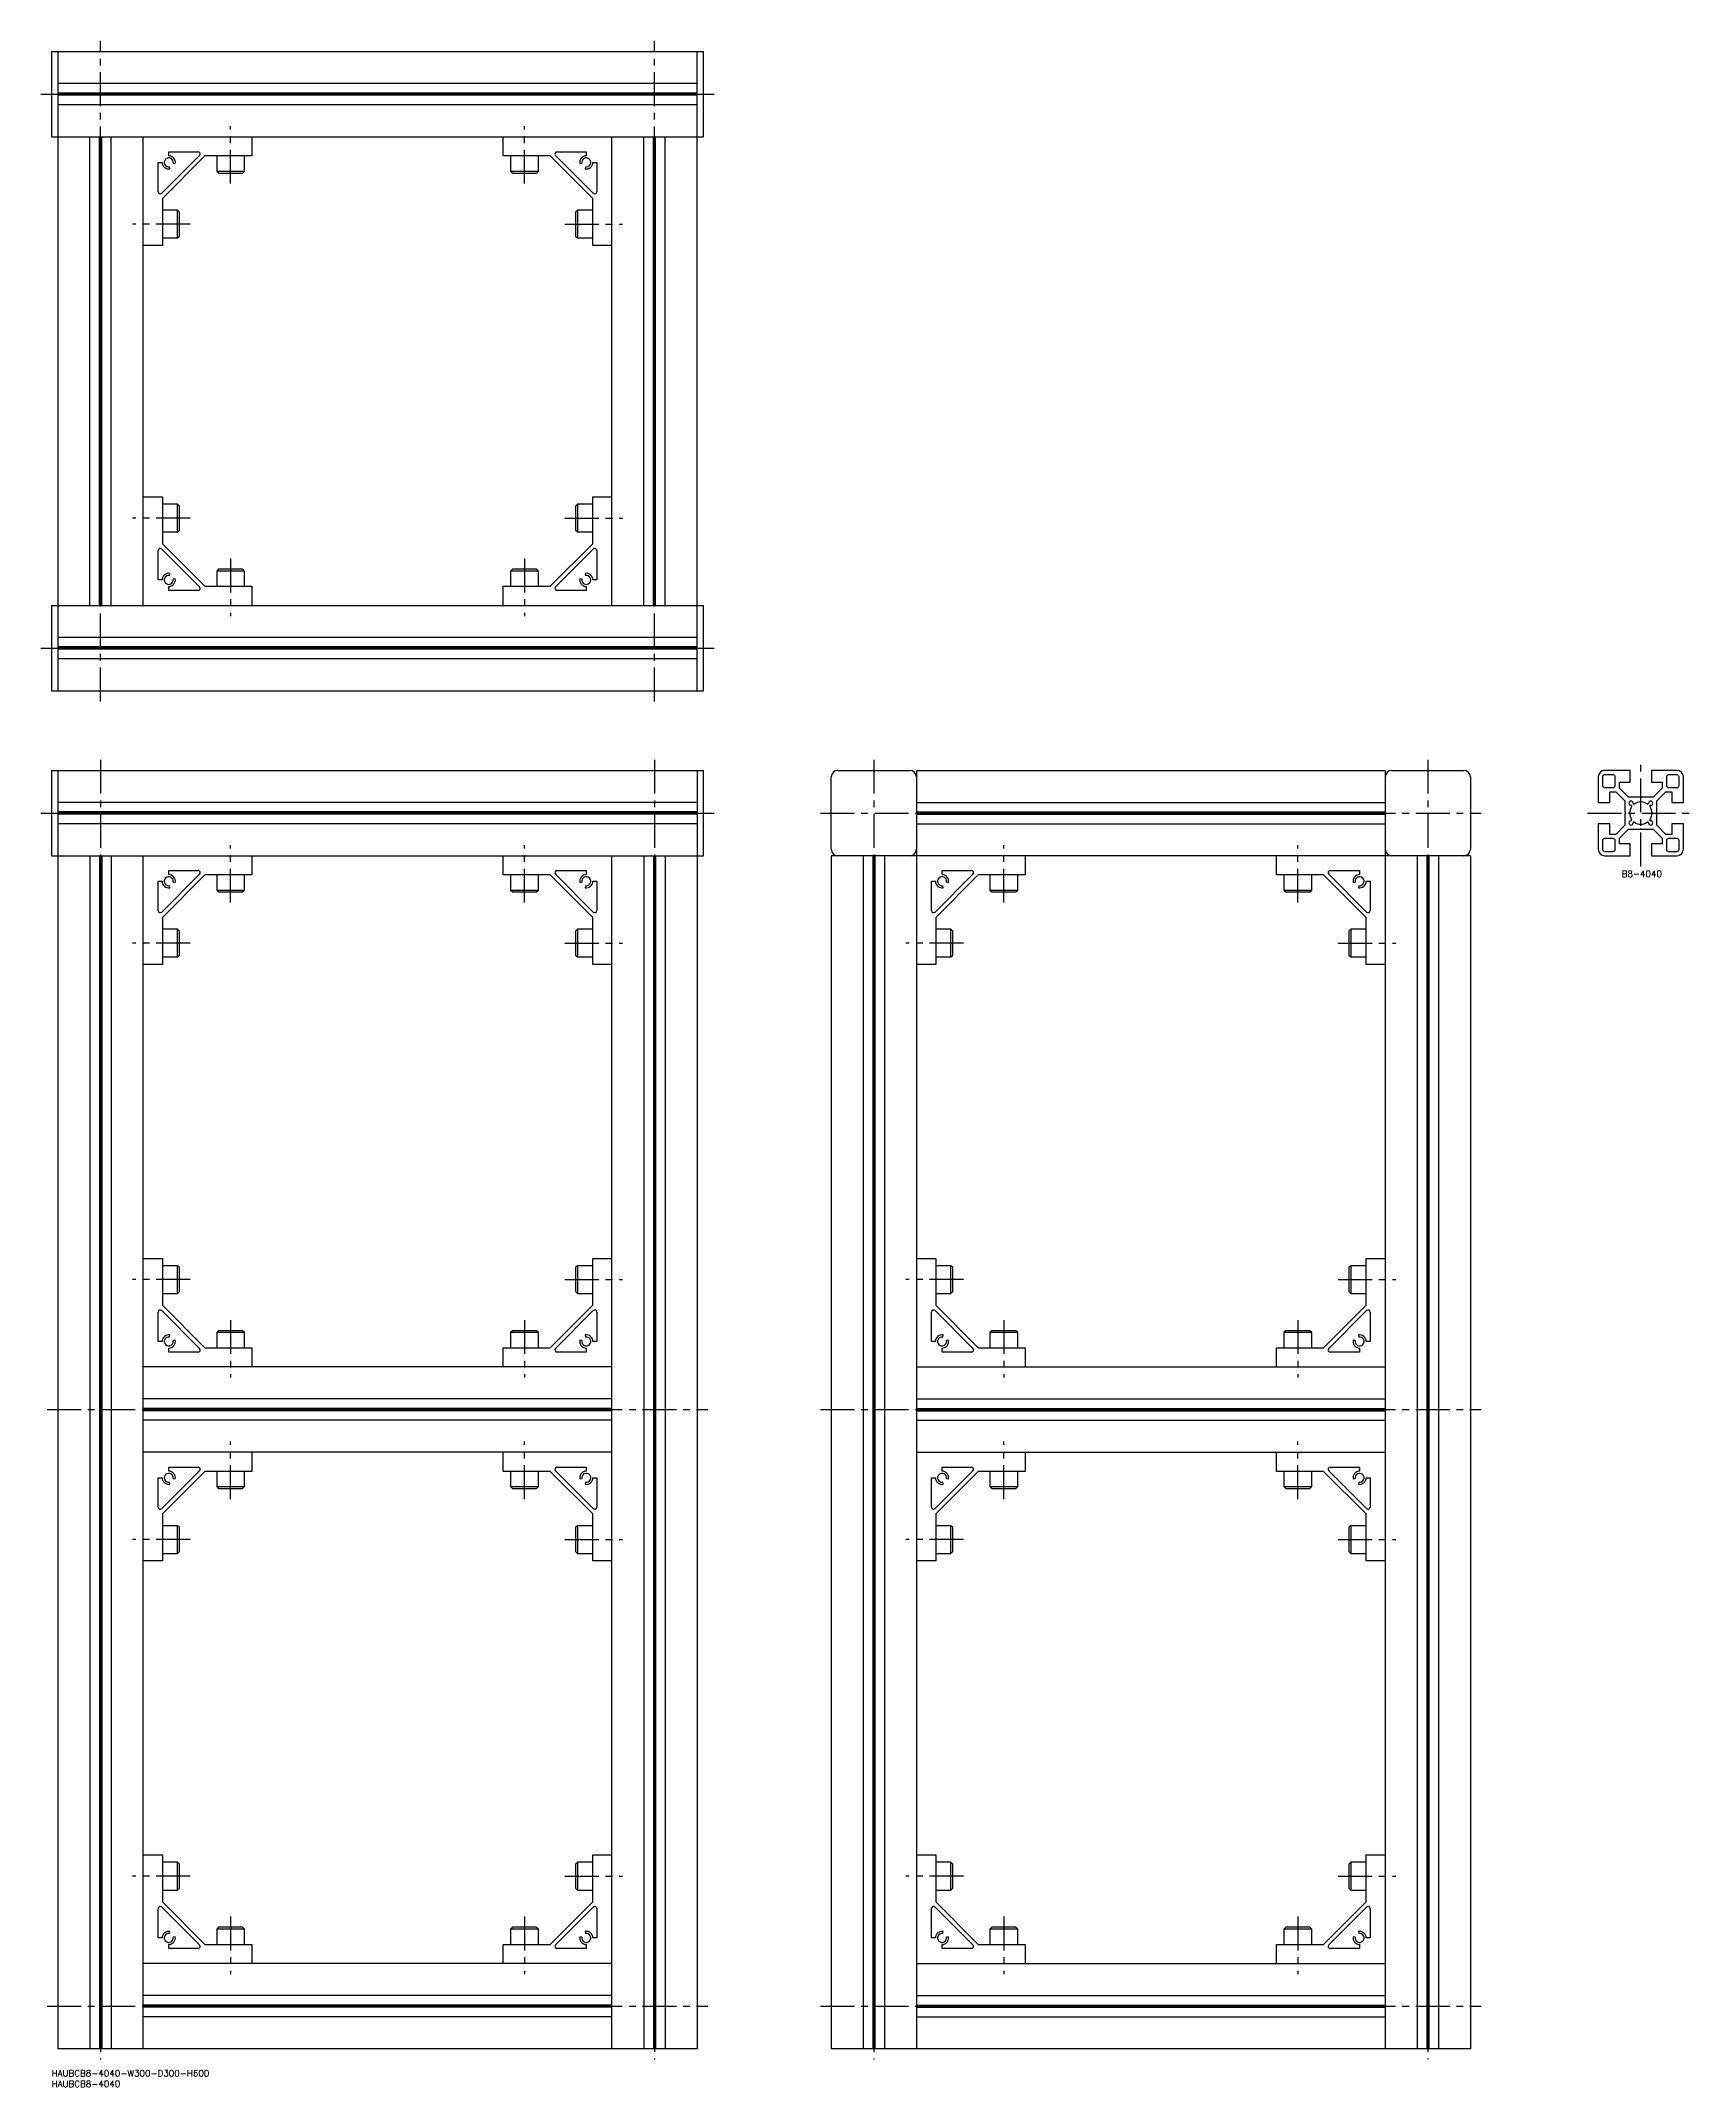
# Model space of a CAD drawing. Extents: x -5 to 771, y -8 to 952.
import ezdxf

# ---------------------------------------------------------------- set-up
doc = ezdxf.new("R2010")
doc.units = 0
doc.header["$LTSCALE"] = 0.5
doc.linetypes.add('CENTER', pattern=[50.8, 31.75, -6.35, 6.35, -6.35])
for name, color, linetype in [('MSM_CENTER', 1, 'CENTER'), ('MSM_CONTINUOUS', 7, 'CONTINUOUS'), ('MSM_PART_NUMBER', 7, 'CONTINUOUS')]:
    doc.layers.add(name, color=color, linetype=linetype)
doc.styles.get("Standard").update_dxf_attribs({"font": 'txt.shx', "height": 3, "bigfont": 'bigfont.shx'})

# ---------------------------------------------------------------- blocks, each defined once
blk = doc.blocks.new('*U8')
at = {"layer": 'MSM_PART_NUMBER'}
blk.add_text('HAUBCB8-4040-W300-D300-H600', height=3, dxfattribs=at).set_placement((0, -3))
blk = doc.blocks.new('*U9')
at = {"layer": 'MSM_PART_NUMBER'}
blk.add_text('HAUBCB8-4040', height=3, dxfattribs=at).set_placement((0, -8))
blk = doc.blocks.new('*U10')
at = {"layer": 'MSM_PART_NUMBER'}
blk.add_text('B8-4040', height=3, dxfattribs=at).set_placement((737.04, 559.97))

msp = doc.modelspace()

# ---------------------------------------------------------------- linework, layer by layer
at = {"layer": 'MSM_CENTER'}
for p, q in [((23, 642.45), (23, 952.45)), ((283, 642.45), (283, 952.45)), ((-5, 927.45), (311, 927.45)), ((84, 885.45), (84, 912.45)), ((222, 885.45), (222, 912.45)), ((65, 866.45), (38, 866.45)), ((241, 866.45), (268, 866.45)), ((65, 728.45), (38, 728.45)), ((241, 728.45), (268, 728.45)), ((84, 709.45), (84, 682.45)), ((222, 709.45), (222, 682.45)), ((-5, 667.45), (311, 667.45)), ((23, 615), (23, 5)), ((283, 615), (283, 5)), ((386, 615), (386, 5)), ((646, 615), (646, 5)), ((746, 565), (746, 615)), ((-5, 590), (311, 590)), ((361, 590), (671, 590)), ((721, 590), (771, 590)), ((84, 548), (84, 575)), ((222, 548), (222, 575)), ((447, 548), (447, 575)), ((585, 548), (585, 575)), ((65, 529), (38, 529)), ((241, 529), (268, 529)), ((428, 529), (401, 529)), ((604, 529), (631, 529)), ((65, 371), (38, 371)), ((241, 371), (268, 371)), ((428, 371), (401, 371)), ((604, 371), (631, 371)), ((84, 352), (84, 325)), ((222, 352), (222, 325)), ((447, 352), (447, 325)), ((585, 352), (585, 325)), ((-2, 310), (308, 310)), ((361, 310), (671, 310)), ((84, 268), (84, 295)), ((222, 268), (222, 295)), ((447, 268), (447, 295)), ((585, 268), (585, 295)), ((65, 249), (38, 249)), ((241, 249), (268, 249)), ((428, 249), (401, 249)), ((604, 249), (631, 249)), ((65, 91), (38, 91)), ((241, 91), (268, 91)), ((428, 91), (401, 91)), ((604, 91), (631, 91)), ((84, 72), (84, 45)), ((222, 72), (222, 45)), ((447, 72), (447, 45)), ((585, 72), (585, 45)), ((-2, 30), (308, 30)), ((361, 30), (671, 30))]:
    msp.add_line(p, q, dxfattribs=at)
at = {"layer": 'MSM_CONTINUOUS'}
for p, q in [((0, 947.45), (306, 947.45)), ((0, 947.45), (0, 907.45)), ((3, 947.45), (3, 647.45)), ((303, 647.45), (303, 947.45)), ((306, 907.45), (306, 947.45)), ((303, 932.45), (3, 932.45)), ((303, 927.97), (3, 927.97)), ((303, 927.45), (3, 927.45)), ((303, 926.93), (3, 926.93)), ((303, 922.45), (3, 922.45)), ((0, 907.45), (306, 907.45)), ((18, 687.45), (18, 907.45)), ((22.48, 687.45), (22.48, 907.45)), ((23, 687.45), (23, 907.45)), ((23.52, 687.45), (23.52, 907.45)), ((28, 687.45), (28, 907.45)), ((43, 687.45), (43, 907.45)), ((94, 907.45), (94, 898.45)), ((212, 898.45), (212, 907.45)), ((263, 687.45), (263, 907.45)), ((278, 687.45), (278, 907.45)), ((282.48, 687.45), (282.48, 907.45)), ((283, 687.45), (283, 907.45)), ((283.52, 687.45), (283.52, 907.45)), ((288, 687.45), (288, 907.45)), ((50, 881.69), (50, 895.45)), ((50, 895.45), (51.9, 895.45)), ((69.46, 898.74), (51.71, 880.98)), ((72, 898.45), (52, 878.45)), ((55, 900.45), (68.76, 900.45)), ((55, 898.55), (55, 900.45)), ((55.54, 892.4), (55.36, 893.38)), ((57.07, 895.08), (58.05, 894.91)), ((94, 898.45), (72, 898.45)), ((77.5, 898.45), (77.5, 891.31)), ((90.5, 891.31), (90.5, 898.45)), ((234, 898.45), (212, 898.45)), ((215.5, 898.45), (215.5, 891.31)), ((228.5, 891.31), (228.5, 898.45)), ((254, 878.45), (234, 898.45)), ((254.29, 880.98), (236.54, 898.74)), ((237.24, 900.45), (251, 900.45)), ((247.95, 894.91), (248.93, 895.08)), ((250.64, 893.38), (250.46, 892.4)), ((251, 900.45), (251, 898.55)), ((254.1, 895.45), (256, 895.45)), ((256, 895.45), (256, 881.69)), ((77.5, 891.31), (78.37, 890.45)), ((77.5, 891.31), (90.5, 891.31)), ((78.37, 890.45), (89.63, 890.45)), ((89.63, 890.45), (90.5, 891.31)), ((215.5, 891.31), (216.37, 890.45)), ((215.5, 891.31), (228.5, 891.31)), ((216.37, 890.45), (227.63, 890.45)), ((227.63, 890.45), (228.5, 891.31)), ((52, 878.45), (52, 856.45)), ((254, 856.45), (254, 878.45)), ((59.13, 872.95), (52, 872.95)), ((60, 872.08), (59.13, 872.95)), ((59.13, 859.95), (59.13, 872.95)), ((60, 860.81), (60, 872.08)), ((246.87, 872.95), (246, 872.08)), ((246, 872.08), (246, 860.81)), ((254, 872.95), (246.87, 872.95)), ((246.87, 872.95), (246.87, 859.95)), ((52, 856.45), (43, 856.45)), ((52, 859.95), (59.13, 859.95)), ((59.13, 859.95), (60, 860.81)), ((246, 860.81), (246.87, 859.95)), ((246.87, 859.95), (254, 859.95)), ((263, 856.45), (254, 856.45)), ((43, 738.45), (52, 738.45)), ((52, 738.45), (52, 716.45)), ((59.13, 734.95), (52, 734.95)), ((60, 734.08), (59.13, 734.95)), ((59.13, 721.95), (59.13, 734.95)), ((60, 722.81), (60, 734.08)), ((246.87, 734.95), (246, 734.08)), ((246, 734.08), (246, 722.81)), ((254, 734.95), (246.87, 734.95)), ((246.87, 734.95), (246.87, 721.95)), ((254, 716.45), (254, 738.45)), ((254, 738.45), (263, 738.45)), ((52, 721.95), (59.13, 721.95)), ((59.13, 721.95), (60, 722.81)), ((246, 722.81), (246.87, 721.95)), ((246.87, 721.95), (254, 721.95)), ((50, 699.45), (50, 713.21)), ((51.71, 713.91), (69.46, 696.16)), ((52, 716.45), (72, 696.45)), ((234, 696.45), (254, 716.45)), ((236.54, 696.16), (254.29, 713.91)), ((256, 713.21), (256, 699.45)), ((55.36, 701.52), (55.54, 702.5)), ((78.37, 704.45), (77.5, 703.58)), ((77.5, 703.58), (77.5, 696.45)), ((90.5, 703.58), (77.5, 703.58)), ((89.63, 704.45), (78.37, 704.45)), ((90.5, 703.58), (89.63, 704.45)), ((90.5, 696.45), (90.5, 703.58)), ((216.37, 704.45), (215.5, 703.58)), ((215.5, 703.58), (215.5, 696.45)), ((228.5, 703.58), (215.5, 703.58)), ((227.63, 704.45), (216.37, 704.45)), ((228.5, 703.58), (227.63, 704.45)), ((228.5, 696.45), (228.5, 703.58)), ((250.46, 702.5), (250.64, 701.52)), ((51.9, 699.45), (50, 699.45)), ((55, 694.45), (55, 696.35)), ((68.76, 694.45), (55, 694.45)), ((58.05, 699.99), (57.07, 699.81)), ((72, 696.45), (94, 696.45)), ((94, 696.45), (94, 687.45)), ((212, 696.45), (234, 696.45)), ((212, 687.45), (212, 696.45)), ((251, 694.45), (237.24, 694.45)), ((248.93, 699.81), (247.95, 699.99)), ((251, 696.35), (251, 694.45)), ((256, 699.45), (254.1, 699.45)), ((0, 687.45), (306, 687.45)), ((0, 687.45), (0, 647.45)), ((306, 647.45), (306, 687.45)), ((303, 672.45), (3, 672.45)), ((303, 667.97), (3, 667.97)), ((303, 667.45), (3, 667.45)), ((303, 666.93), (3, 666.93)), ((303, 662.45), (3, 662.45)), ((0, 647.45), (306, 647.45)), ((0, 610), (306, 610)), ((0, 610), (0, 570)), ((3, 610), (3, 10)), ((303, 610), (303, 10)), ((306, 570), (306, 610)), ((366, 573), (366, 607)), ((369, 610), (403, 610)), ((406, 610), (406, 10)), ((406, 610), (626, 610)), ((626, 610), (626, 10)), ((629, 610), (663, 610)), ((666, 607), (666, 573)), ((726, 607), (726, 595)), ((728, 607), (728, 603)), ((741, 610), (729, 610)), ((733, 608), (729, 608)), ((734, 603), (734, 607)), ((741, 604.5), (741, 610)), ((763, 610), (751, 610)), ((751, 610), (751, 604.5)), ((758, 607), (758, 603)), ((763, 608), (759, 608)), ((764, 603), (764, 607)), ((766, 595), (766, 607)), ((729, 602), (733, 602)), ((731.5, 595), (731.5, 600)), ((731.5, 600), (734.23, 600)), ((734.23, 600), (738.5, 595.73)), ((736, 604.5), (741, 604.5)), ((736, 601.77), (736, 604.5)), ((740.27, 597.5), (736, 601.77)), ((738.5, 595.73), (738.5, 590.52)), ((745.48, 597.5), (740.27, 597.5)), ((746, 597.2), (745.48, 597.5)), ((746.52, 597.5), (746, 597.2)), ((751.73, 597.5), (746.52, 597.5)), ((751, 604.5), (756, 604.5)), ((756, 601.77), (751.73, 597.5)), ((753.5, 595.73), (757.77, 600)), ((753.5, 590.52), (753.5, 595.73)), ((756, 604.5), (756, 601.77)), ((757.77, 600), (760.5, 600)), ((759, 602), (763, 602)), ((760.5, 600), (760.5, 595)), ((303, 595), (3, 595)), ((303, 590.52), (3, 590.52)), ((303, 590), (3, 590)), ((303, 589.48), (3, 589.48)), ((406, 595), (626, 595)), ((406, 590.52), (626, 590.52)), ((406, 590), (626, 590)), ((406, 589.48), (626, 589.48)), ((726, 595), (731.5, 595)), ((738.5, 590.52), (738.8, 590)), ((738.8, 590), (738.5, 589.48)), ((738.5, 589.48), (738.5, 584.27)), ((753.2, 590), (753.5, 590.52)), ((753.5, 589.48), (753.2, 590)), ((753.5, 584.27), (753.5, 589.48)), ((760.5, 595), (766, 595)), ((303, 585), (3, 585)), ((406, 585), (626, 585)), ((731.5, 585), (726, 585)), ((726, 585), (726, 573)), ((728, 577), (728, 573)), ((733, 578), (729, 578)), ((731.5, 580), (731.5, 585)), ((734.23, 580), (731.5, 580)), ((734, 573), (734, 577)), ((738.5, 584.27), (734.23, 580)), ((736, 578.23), (740.27, 582.5)), ((736, 575.5), (736, 578.23)), ((740.27, 582.5), (745.48, 582.5)), ((745.48, 582.5), (746, 582.8)), ((746, 582.8), (746.52, 582.5)), ((746.52, 582.5), (751.73, 582.5)), ((751.73, 582.5), (756, 578.23)), ((757.77, 580), (753.5, 584.27)), ((756, 578.23), (756, 575.5)), ((760.5, 580), (757.77, 580)), ((758, 577), (758, 573)), ((763, 578), (759, 578)), ((766, 585), (760.5, 585)), ((760.5, 585), (760.5, 580)), ((764, 573), (764, 577)), ((766, 573), (766, 585)), ((0, 570), (306, 570)), ((18, 570), (18, 10)), ((22.48, 570), (22.48, 10)), ((23, 570), (23, 10)), ((23.52, 570), (23.52, 10)), ((28, 570), (28, 10)), ((43, 10), (43, 570)), ((94, 570), (94, 561)), ((212, 561), (212, 570)), ((263, 10), (263, 570)), ((278, 570), (278, 10)), ((282.48, 570), (282.48, 10)), ((283, 570), (283, 10)), ((283.52, 570), (283.52, 10)), ((288, 570), (288, 10)), ((666, 570), (366, 570)), ((366, 570), (366, 10)), ((381, 570), (381, 10)), ((385.48, 570), (385.48, 10)), ((386, 570), (386, 10)), ((386.52, 570), (386.52, 10)), ((391, 570), (391, 10)), ((457, 570), (457, 561)), ((575, 561), (575, 570)), ((641, 570), (641, 10)), ((645.48, 570), (645.48, 10)), ((646, 570), (646, 10)), ((646.52, 570), (646.52, 10)), ((651, 570), (651, 10)), ((666, 570), (666, 10)), ((729, 572), (733, 572)), ((729, 570), (741, 570)), ((741, 575.5), (736, 575.5)), ((741, 570), (741, 575.5)), ((751, 575.5), (751, 570)), ((756, 575.5), (751, 575.5)), ((751, 570), (763, 570)), ((759, 572), (763, 572)), ((50, 544.24), (50, 558)), ((50, 558), (51.9, 558)), ((69.46, 561.29), (51.71, 543.54)), ((72, 561), (52, 541)), ((55, 563), (68.76, 563)), ((55, 561.1), (55, 563)), ((57.07, 557.64), (58.05, 557.46)), ((94, 561), (72, 561)), ((77.5, 561), (77.5, 553.87)), ((90.5, 553.87), (90.5, 561)), ((234, 561), (212, 561)), ((215.5, 561), (215.5, 553.87)), ((228.5, 553.87), (228.5, 561)), ((254, 541), (234, 561)), ((254.29, 543.54), (236.54, 561.29)), ((237.24, 563), (251, 563)), ((247.95, 557.46), (248.93, 557.64)), ((251, 563), (251, 561.1)), ((254.1, 558), (256, 558)), ((256, 558), (256, 544.24)), ((413, 544.24), (413, 558)), ((413, 558), (414.9, 558)), ((432.46, 561.29), (414.71, 543.54)), ((435, 561), (415, 541)), ((418, 563), (431.76, 563)), ((418, 561.1), (418, 563)), ((420.07, 557.64), (421.05, 557.46)), ((457, 561), (435, 561)), ((440.5, 561), (440.5, 553.87)), ((453.5, 553.87), (453.5, 561)), ((597, 561), (575, 561)), ((578.5, 561), (578.5, 553.87)), ((591.5, 553.87), (591.5, 561)), ((617, 541), (597, 561)), ((617.29, 543.54), (599.54, 561.29)), ((600.24, 563), (614, 563)), ((610.95, 557.46), (611.93, 557.64)), ((614, 563), (614, 561.1)), ((617.1, 558), (619, 558)), ((619, 558), (619, 544.24)), ((55.54, 554.95), (55.36, 555.93)), ((77.5, 553.87), (78.37, 553)), ((77.5, 553.87), (90.5, 553.87)), ((78.37, 553), (89.63, 553)), ((89.63, 553), (90.5, 553.87)), ((215.5, 553.87), (216.37, 553)), ((215.5, 553.87), (228.5, 553.87)), ((216.37, 553), (227.63, 553)), ((227.63, 553), (228.5, 553.87)), ((250.64, 555.93), (250.46, 554.95)), ((418.54, 554.95), (418.36, 555.93)), ((440.5, 553.87), (441.37, 553)), ((440.5, 553.87), (453.5, 553.87)), ((441.37, 553), (452.63, 553)), ((452.63, 553), (453.5, 553.87)), ((578.5, 553.87), (579.37, 553)), ((578.5, 553.87), (591.5, 553.87)), ((579.37, 553), (590.63, 553)), ((590.63, 553), (591.5, 553.87)), ((613.64, 555.93), (613.46, 554.95)), ((52, 541), (52, 519)), ((254, 519), (254, 541)), ((415, 541), (415, 519)), ((617, 519), (617, 541)), ((59.13, 535.5), (52, 535.5)), ((60, 534.63), (59.13, 535.5)), ((59.13, 522.5), (59.13, 535.5)), ((60, 523.37), (60, 534.63)), ((246.87, 535.5), (246, 534.63)), ((246, 534.63), (246, 523.37)), ((254, 535.5), (246.87, 535.5)), ((246.87, 535.5), (246.87, 522.5)), ((422.13, 535.5), (415, 535.5)), ((423, 534.63), (422.13, 535.5)), ((422.13, 522.5), (422.13, 535.5)), ((423, 523.37), (423, 534.63)), ((609.87, 535.5), (609, 534.63)), ((609, 534.63), (609, 523.37)), ((617, 535.5), (609.87, 535.5)), ((609.87, 535.5), (609.87, 522.5)), ((52, 519), (43, 519)), ((52, 522.5), (59.13, 522.5)), ((59.13, 522.5), (60, 523.37)), ((246, 523.37), (246.87, 522.5)), ((246.87, 522.5), (254, 522.5)), ((263, 519), (254, 519)), ((415, 519), (406, 519)), ((415, 522.5), (422.13, 522.5)), ((422.13, 522.5), (423, 523.37)), ((609, 523.37), (609.87, 522.5)), ((609.87, 522.5), (617, 522.5)), ((626, 519), (617, 519)), ((43, 381), (52, 381)), ((52, 381), (52, 359)), ((59.13, 377.5), (52, 377.5)), ((60, 376.63), (59.13, 377.5)), ((59.13, 364.5), (59.13, 377.5)), ((60, 365.37), (60, 376.63)), ((246.87, 377.5), (246, 376.63)), ((246, 376.63), (246, 365.37)), ((254, 377.5), (246.87, 377.5)), ((246.87, 377.5), (246.87, 364.5)), ((254, 359), (254, 381)), ((254, 381), (263, 381)), ((406, 381), (415, 381)), ((415, 381), (415, 359)), ((422.13, 377.5), (415, 377.5)), ((423, 376.63), (422.13, 377.5)), ((422.13, 364.5), (422.13, 377.5)), ((423, 365.37), (423, 376.63)), ((609.87, 377.5), (609, 376.63)), ((609, 376.63), (609, 365.37)), ((617, 377.5), (609.87, 377.5)), ((609.87, 377.5), (609.87, 364.5)), ((617, 359), (617, 381)), ((617, 381), (626, 381)), ((59.13, 364.5), (60, 365.37)), ((246, 365.37), (246.87, 364.5)), ((422.13, 364.5), (423, 365.37)), ((609, 365.37), (609.87, 364.5)), ((50, 342), (50, 355.76)), ((51.71, 356.46), (69.46, 338.71)), ((52, 364.5), (59.13, 364.5)), ((52, 359), (72, 339)), ((234, 339), (254, 359)), ((236.54, 338.71), (254.29, 356.46)), ((246.87, 364.5), (254, 364.5)), ((256, 355.76), (256, 342)), ((413, 342), (413, 355.76)), ((414.71, 356.46), (432.46, 338.71)), ((415, 364.5), (422.13, 364.5)), ((415, 359), (435, 339)), ((597, 339), (617, 359)), ((599.54, 338.71), (617.29, 356.46)), ((609.87, 364.5), (617, 364.5)), ((619, 355.76), (619, 342)), ((78.37, 347), (77.5, 346.13)), ((77.5, 346.13), (77.5, 339)), ((90.5, 346.13), (77.5, 346.13)), ((89.63, 347), (78.37, 347)), ((90.5, 346.13), (89.63, 347)), ((90.5, 339), (90.5, 346.13)), ((216.37, 347), (215.5, 346.13)), ((215.5, 346.13), (215.5, 339)), ((228.5, 346.13), (215.5, 346.13)), ((227.63, 347), (216.37, 347)), ((228.5, 346.13), (227.63, 347)), ((228.5, 339), (228.5, 346.13)), ((441.37, 347), (440.5, 346.13)), ((440.5, 346.13), (440.5, 339)), ((453.5, 346.13), (440.5, 346.13)), ((452.63, 347), (441.37, 347)), ((453.5, 346.13), (452.63, 347)), ((453.5, 339), (453.5, 346.13)), ((579.37, 347), (578.5, 346.13)), ((578.5, 346.13), (578.5, 339)), ((591.5, 346.13), (578.5, 346.13)), ((590.63, 347), (579.37, 347)), ((591.5, 346.13), (590.63, 347)), ((591.5, 339), (591.5, 346.13)), ((51.9, 342), (50, 342)), ((55, 337), (55, 338.9)), ((68.76, 337), (55, 337)), ((55.36, 344.07), (55.54, 345.05)), ((58.05, 342.54), (57.07, 342.36)), ((72, 339), (94, 339)), ((94, 339), (94, 330)), ((212, 339), (234, 339)), ((212, 330), (212, 339)), ((251, 337), (237.24, 337)), ((248.93, 342.36), (247.95, 342.54)), ((250.46, 345.05), (250.64, 344.07)), ((251, 338.9), (251, 337)), ((256, 342), (254.1, 342)), ((414.9, 342), (413, 342)), ((418, 337), (418, 338.9)), ((431.76, 337), (418, 337)), ((418.36, 344.07), (418.54, 345.05)), ((421.05, 342.54), (420.07, 342.36)), ((435, 339), (457, 339)), ((457, 339), (457, 330)), ((575, 339), (597, 339)), ((575, 330), (575, 339)), ((614, 337), (600.24, 337)), ((611.93, 342.36), (610.95, 342.54)), ((613.46, 345.05), (613.64, 344.07)), ((614, 338.9), (614, 337)), ((619, 342), (617.1, 342)), ((263, 330), (43, 330)), ((406, 330), (626, 330)), ((263, 315), (43, 315)), ((263, 310.52), (43, 310.52)), ((263, 310), (43, 310)), ((263, 309.48), (43, 309.48)), ((406, 315), (626, 315)), ((406, 310.52), (626, 310.52)), ((406, 310), (626, 310)), ((406, 309.48), (626, 309.48)), ((263, 305), (43, 305)), ((406, 305), (626, 305)), ((263, 290), (43, 290)), ((94, 290), (94, 281)), ((212, 281), (212, 290)), ((406, 290), (626, 290)), ((457, 290), (457, 281)), ((575, 281), (575, 290)), ((69.46, 281.29), (51.71, 263.54)), ((72, 281), (52, 261)), ((55, 283), (68.76, 283)), ((55, 281.1), (55, 283)), ((94, 281), (72, 281)), ((77.5, 281), (77.5, 273.87)), ((90.5, 273.87), (90.5, 281)), ((234, 281), (212, 281)), ((215.5, 281), (215.5, 273.87)), ((228.5, 273.87), (228.5, 281)), ((254, 261), (234, 281)), ((254.29, 263.54), (236.54, 281.29)), ((237.24, 283), (251, 283)), ((251, 283), (251, 281.1)), ((432.46, 281.29), (414.71, 263.54)), ((435, 281), (415, 261)), ((418, 283), (431.76, 283)), ((418, 281.1), (418, 283)), ((457, 281), (435, 281)), ((440.5, 281), (440.5, 273.87)), ((453.5, 273.87), (453.5, 281)), ((597, 281), (575, 281)), ((578.5, 281), (578.5, 273.87)), ((591.5, 273.87), (591.5, 281)), ((617, 261), (597, 281)), ((617.29, 263.54), (599.54, 281.29)), ((600.24, 283), (614, 283)), ((614, 283), (614, 281.1)), ((50, 264.24), (50, 278)), ((50, 278), (51.9, 278)), ((55.54, 274.95), (55.36, 275.93)), ((57.07, 277.64), (58.05, 277.46)), ((77.5, 273.87), (78.37, 273)), ((77.5, 273.87), (90.5, 273.87)), ((78.37, 273), (89.63, 273)), ((89.63, 273), (90.5, 273.87)), ((215.5, 273.87), (216.37, 273)), ((215.5, 273.87), (228.5, 273.87)), ((216.37, 273), (227.63, 273)), ((227.63, 273), (228.5, 273.87)), ((247.95, 277.46), (248.93, 277.64)), ((250.64, 275.93), (250.46, 274.95)), ((254.1, 278), (256, 278)), ((256, 278), (256, 264.24)), ((413, 264.24), (413, 278)), ((413, 278), (414.9, 278)), ((418.54, 274.95), (418.36, 275.93)), ((420.07, 277.64), (421.05, 277.46)), ((440.5, 273.87), (441.37, 273)), ((440.5, 273.87), (453.5, 273.87)), ((441.37, 273), (452.63, 273)), ((452.63, 273), (453.5, 273.87)), ((578.5, 273.87), (579.37, 273)), ((578.5, 273.87), (591.5, 273.87)), ((579.37, 273), (590.63, 273)), ((590.63, 273), (591.5, 273.87)), ((610.95, 277.46), (611.93, 277.64)), ((613.64, 275.93), (613.46, 274.95)), ((617.1, 278), (619, 278)), ((619, 278), (619, 264.24)), ((52, 261), (52, 239)), ((254, 239), (254, 261)), ((415, 261), (415, 239)), ((617, 239), (617, 261)), ((59.13, 255.5), (52, 255.5)), ((60, 254.63), (59.13, 255.5)), ((59.13, 242.5), (59.13, 255.5)), ((60, 243.37), (60, 254.63)), ((246.87, 255.5), (246, 254.63)), ((246, 254.63), (246, 243.37)), ((254, 255.5), (246.87, 255.5)), ((246.87, 255.5), (246.87, 242.5)), ((422.13, 255.5), (415, 255.5)), ((423, 254.63), (422.13, 255.5)), ((422.13, 242.5), (422.13, 255.5)), ((423, 243.37), (423, 254.63)), ((609.87, 255.5), (609, 254.63)), ((609, 254.63), (609, 243.37)), ((617, 255.5), (609.87, 255.5)), ((609.87, 255.5), (609.87, 242.5)), ((52, 242.5), (59.13, 242.5)), ((59.13, 242.5), (60, 243.37)), ((246, 243.37), (246.87, 242.5)), ((246.87, 242.5), (254, 242.5)), ((415, 242.5), (422.13, 242.5)), ((422.13, 242.5), (423, 243.37)), ((609, 243.37), (609.87, 242.5)), ((609.87, 242.5), (617, 242.5)), ((52, 239), (43, 239)), ((263, 239), (254, 239)), ((415, 239), (406, 239)), ((626, 239), (617, 239)), ((43, 101), (52, 101)), ((52, 101), (52, 79)), ((59.13, 97.5), (52, 97.5)), ((60, 96.63), (59.13, 97.5)), ((59.13, 84.5), (59.13, 97.5)), ((60, 85.37), (60, 96.63)), ((246.87, 97.5), (246, 96.63)), ((246, 96.63), (246, 85.37)), ((254, 97.5), (246.87, 97.5)), ((246.87, 97.5), (246.87, 84.5)), ((254, 79), (254, 101)), ((254, 101), (263, 101)), ((406, 101), (415, 101)), ((415, 101), (415, 79)), ((422.13, 97.5), (415, 97.5)), ((423, 96.63), (422.13, 97.5)), ((422.13, 84.5), (422.13, 97.5)), ((423, 85.37), (423, 96.63)), ((609.87, 97.5), (609, 96.63)), ((609, 96.63), (609, 85.37)), ((617, 97.5), (609.87, 97.5)), ((609.87, 97.5), (609.87, 84.5)), ((617, 79), (617, 101)), ((617, 101), (626, 101)), ((52, 84.5), (59.13, 84.5)), ((52, 79), (72, 59)), ((59.13, 84.5), (60, 85.37)), ((234, 59), (254, 79)), ((246, 85.37), (246.87, 84.5)), ((246.87, 84.5), (254, 84.5)), ((415, 84.5), (422.13, 84.5)), ((415, 79), (435, 59)), ((422.13, 84.5), (423, 85.37)), ((597, 59), (617, 79)), ((609, 85.37), (609.87, 84.5)), ((609.87, 84.5), (617, 84.5)), ((50, 62), (50, 75.76)), ((51.71, 76.46), (69.46, 58.71)), ((236.54, 58.71), (254.29, 76.46)), ((256, 75.76), (256, 62)), ((413, 62), (413, 75.76)), ((414.71, 76.46), (432.46, 58.71)), ((599.54, 58.71), (617.29, 76.46)), ((619, 75.76), (619, 62)), ((51.9, 62), (50, 62)), ((55, 57), (55, 58.9)), ((55.36, 64.07), (55.54, 65.05)), ((58.05, 62.54), (57.07, 62.36)), ((72, 59), (94, 59)), ((78.37, 67), (77.5, 66.13)), ((77.5, 66.13), (77.5, 59)), ((90.5, 66.13), (77.5, 66.13)), ((89.63, 67), (78.37, 67)), ((90.5, 66.13), (89.63, 67)), ((90.5, 59), (90.5, 66.13)), ((94, 59), (94, 50)), ((212, 59), (234, 59)), ((212, 50), (212, 59)), ((216.37, 67), (215.5, 66.13)), ((215.5, 66.13), (215.5, 59)), ((228.5, 66.13), (215.5, 66.13)), ((227.63, 67), (216.37, 67)), ((228.5, 66.13), (227.63, 67)), ((228.5, 59), (228.5, 66.13)), ((248.93, 62.36), (247.95, 62.54)), ((250.46, 65.05), (250.64, 64.07)), ((251, 58.9), (251, 57)), ((256, 62), (254.1, 62)), ((414.9, 62), (413, 62)), ((418, 57), (418, 58.9)), ((418.36, 64.07), (418.54, 65.05)), ((421.05, 62.54), (420.07, 62.36)), ((435, 59), (457, 59)), ((441.37, 67), (440.5, 66.13)), ((440.5, 66.13), (440.5, 59)), ((453.5, 66.13), (440.5, 66.13)), ((452.63, 67), (441.37, 67)), ((453.5, 66.13), (452.63, 67)), ((453.5, 59), (453.5, 66.13)), ((457, 59), (457, 50)), ((575, 59), (597, 59)), ((575, 50), (575, 59)), ((579.37, 67), (578.5, 66.13)), ((578.5, 66.13), (578.5, 59)), ((591.5, 66.13), (578.5, 66.13)), ((590.63, 67), (579.37, 67)), ((591.5, 66.13), (590.63, 67)), ((591.5, 59), (591.5, 66.13)), ((611.93, 62.36), (610.95, 62.54)), ((613.46, 65.05), (613.64, 64.07)), ((614, 58.9), (614, 57)), ((619, 62), (617.1, 62)), ((263, 50), (43, 50)), ((68.76, 57), (55, 57)), ((251, 57), (237.24, 57)), ((406, 50), (626, 50)), ((431.76, 57), (418, 57)), ((614, 57), (600.24, 57)), ((263, 35), (43, 35)), ((263, 30.52), (43, 30.52)), ((263, 30), (43, 30)), ((263, 29.48), (43, 29.48)), ((406, 35), (626, 35)), ((406, 30.52), (626, 30.52)), ((406, 30), (626, 30)), ((406, 29.48), (626, 29.48)), ((263, 25), (43, 25)), ((406, 25), (626, 25)), ((303, 10), (3, 10)), ((666, 10), (366, 10))]:
    msp.add_line(p, q, dxfattribs=at)
for centre, radius, start, end in [((55, 895.45), 3.1, 180, 280), ((55, 895.45), 2.1, 350, 280), ((55, 895.45), 3.1, 350, 90), ((68.76, 899.45), 1, 315, 90), ((237.24, 899.45), 1, 90, 225), ((251, 895.45), 3.1, 90, 190), ((251, 895.45), 2.1, 260, 190), ((251, 895.45), 3.1, 260, 0), ((51, 881.69), 1, 180, 315), ((255, 881.69), 1, 225, 0), ((51, 713.21), 1, 45, 180), ((255, 713.21), 1, 0, 135), ((55, 699.45), 3.1, 80, 180), ((55, 699.45), 2.1, 80, 10), ((251, 699.45), 2.1, 170, 100), ((251, 699.45), 3.1, 0, 100), ((55, 699.45), 3.1, 270, 10), ((68.76, 695.45), 1, 270, 45), ((237.24, 695.45), 1, 135, 270), ((251, 699.45), 3.1, 170, 270), ((369, 607), 3, 90, 180), ((403, 607), 3, 0, 90), ((629, 607), 3, 90, 180), ((663, 607), 3, 0, 90), ((729, 607), 3, 90, 180), ((729, 607), 1, 90, 180), ((733, 607), 1, 0, 90), ((759, 607), 1, 90, 180), ((763, 607), 3, 0, 90), ((763, 607), 1, 0, 90), ((729, 603), 1, 180, 270), ((733, 603), 1, 270, 0), ((741.4, 594.6), 1, 2.53518, 267.46482), ((750.6, 594.6), 1, 272.53518, 177.46482), ((759, 603), 1, 180, 270), ((763, 603), 1, 270, 0), ((741.4, 585.4), 1, 92.53518, 357.46482), ((746, 590), 5.25, 145.53237, 214.46763), ((741.34, 593.2), 0.4, 325.53237, 87.46482), ((741.34, 586.8), 0.4, 272.53518, 34.46763), ((742.8, 594.66), 0.4, 182.53518, 304.46763), ((746, 590), 5.25, 55.53237, 124.46763), ((749.2, 594.66), 0.4, 235.53237, 357.46482), ((750.6, 585.4), 1, 182.53518, 87.46482), ((750.66, 593.2), 0.4, 92.53518, 214.46763), ((750.66, 586.8), 0.4, 145.53237, 267.46482), ((746, 590), 5.25, 325.53237, 34.46763), ((729, 577), 1, 90, 180), ((733, 577), 1, 0, 90), ((742.8, 585.34), 0.4, 55.53237, 177.46482), ((746, 590), 5.25, 235.53237, 304.46763), ((749.2, 585.34), 0.4, 2.53518, 124.46763), ((759, 577), 1, 90, 180), ((763, 577), 1, 0, 90), ((369, 573), 3, 180, 270), ((403, 573), 3, 270, 0), ((629, 573), 3, 180, 270), ((663, 573), 3, 270, 0), ((729, 573), 3, 180, 270), ((729, 573), 1, 180, 270), ((733, 573), 1, 270, 0), ((759, 573), 1, 180, 270), ((763, 573), 1, 270, 0), ((763, 573), 3, 270, 0), ((55, 558), 3.1, 180, 280), ((55, 558), 2.1, 350, 280), ((55, 558), 3.1, 350, 90), ((68.76, 562), 1, 315, 90), ((237.24, 562), 1, 90, 225), ((251, 558), 3.1, 90, 190), ((251, 558), 2.1, 260, 190), ((251, 558), 3.1, 260, 0), ((418, 558), 3.1, 180, 280), ((418, 558), 2.1, 350, 280), ((418, 558), 3.1, 350, 90), ((431.76, 562), 1, 315, 90), ((600.24, 562), 1, 90, 225), ((614, 558), 3.1, 90, 190), ((614, 558), 2.1, 260, 190), ((614, 558), 3.1, 260, 0), ((51, 544.24), 1, 180, 315), ((255, 544.24), 1, 225, 0), ((414, 544.24), 1, 180, 315), ((618, 544.24), 1, 225, 0), ((51, 355.76), 1, 45, 180), ((255, 355.76), 1, 0, 135), ((414, 355.76), 1, 45, 180), ((618, 355.76), 1, 0, 135), ((55, 342), 3.1, 80, 180), ((55, 342), 2.1, 80, 10), ((55, 342), 3.1, 270, 10), ((68.76, 338), 1, 270, 45), ((237.24, 338), 1, 135, 270), ((251, 342), 3.1, 170, 270), ((251, 342), 2.1, 170, 100), ((251, 342), 3.1, 0, 100), ((418, 342), 3.1, 80, 180), ((418, 342), 2.1, 80, 10), ((418, 342), 3.1, 270, 10), ((431.76, 338), 1, 270, 45), ((600.24, 338), 1, 135, 270), ((614, 342), 3.1, 170, 270), ((614, 342), 2.1, 170, 100), ((614, 342), 3.1, 0, 100), ((55, 278), 2.1, 350, 280), ((55, 278), 3.1, 350, 90), ((68.76, 282), 1, 315, 90), ((237.24, 282), 1, 90, 225), ((251, 278), 3.1, 90, 190), ((251, 278), 2.1, 260, 190), ((418, 278), 2.1, 350, 280), ((418, 278), 3.1, 350, 90), ((431.76, 282), 1, 315, 90), ((600.24, 282), 1, 90, 225), ((614, 278), 3.1, 90, 190), ((614, 278), 2.1, 260, 190), ((55, 278), 3.1, 180, 280), ((251, 278), 3.1, 260, 0), ((418, 278), 3.1, 180, 280), ((614, 278), 3.1, 260, 0), ((51, 264.24), 1, 180, 315), ((255, 264.24), 1, 225, 0), ((414, 264.24), 1, 180, 315), ((618, 264.24), 1, 225, 0), ((51, 75.76), 1, 45, 180), ((255, 75.76), 1, 0, 135), ((414, 75.76), 1, 45, 180), ((618, 75.76), 1, 0, 135), ((55, 62), 3.1, 80, 180), ((55, 62), 2.1, 80, 10), ((55, 62), 3.1, 270, 10), ((68.76, 58), 1, 270, 45), ((237.24, 58), 1, 135, 270), ((251, 62), 3.1, 170, 270), ((251, 62), 2.1, 170, 100), ((251, 62), 3.1, 0, 100), ((418, 62), 3.1, 80, 180), ((418, 62), 2.1, 80, 10), ((418, 62), 3.1, 270, 10), ((431.76, 58), 1, 270, 45), ((600.24, 58), 1, 135, 270), ((614, 62), 3.1, 170, 270), ((614, 62), 2.1, 170, 100), ((614, 62), 3.1, 0, 100)]:
    msp.add_arc(centre, radius, start, end, dxfattribs=at)

# ---------------------------------------------------------------- block references
for name in ['*U10', '*U8', '*U9']:
    msp.add_blockref(name, (0, 0), dxfattribs=at)

doc.saveas('drawing.dxf')
